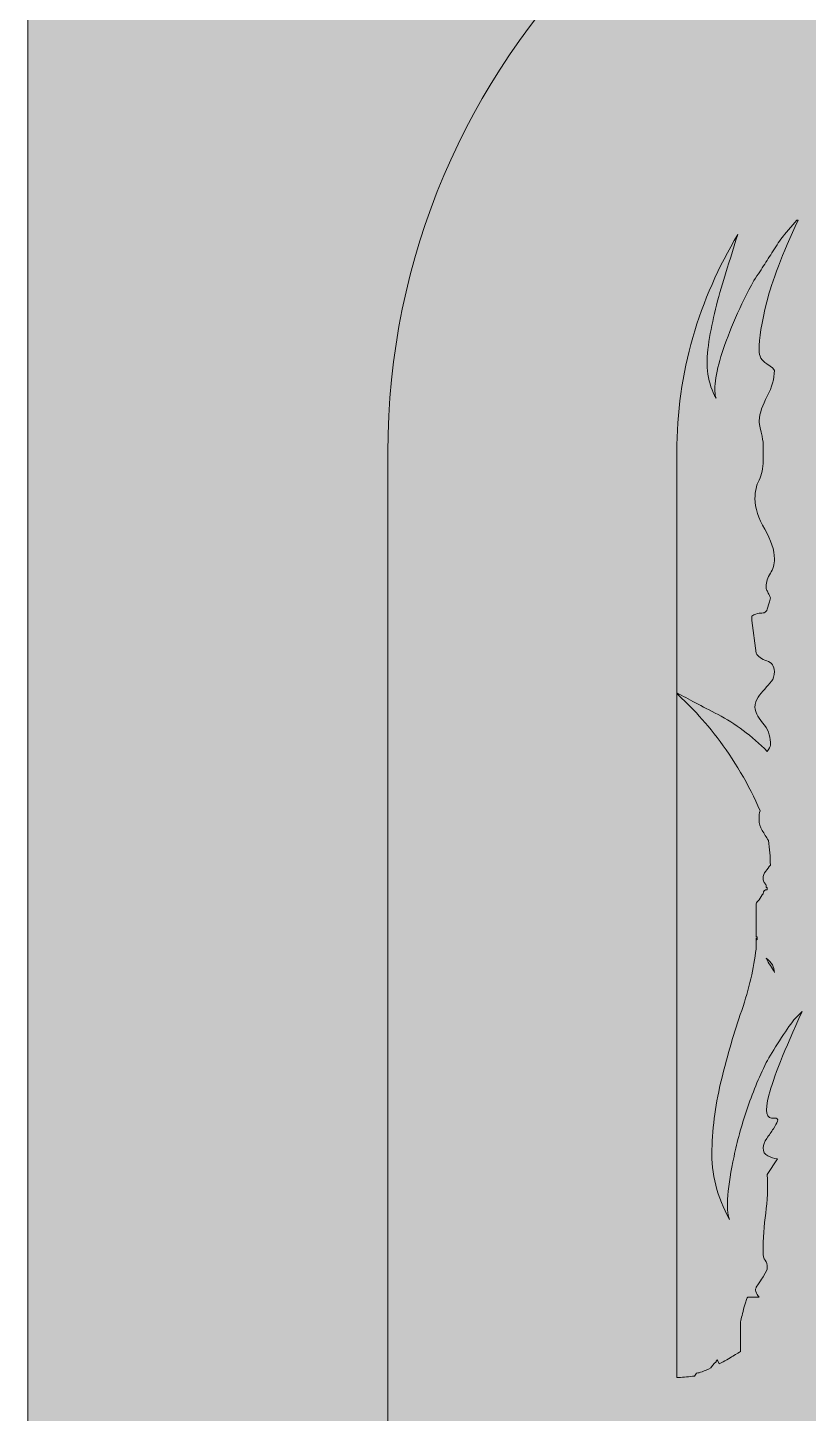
# Model space of a CAD drawing. Extents: x 885 to 2116, y -2379 to -620.
# Drawn here: x 884.8 to 951.8, y -799.1 to -680 of the extents above; entities that cross this region are included whole.
import ezdxf

# ---------------------------------------------------------------- set-up
doc = ezdxf.new("R2010")
doc.units = 0
doc.header["$MEASUREMENT"] = 0
doc.layers.add('Layer 1', color=7, linetype='Continuous')

# ---------------------------------------------------------------- blocks, each defined once
blk = doc.blocks.new('block 4')
at = {"layer": 'Layer 1', "true_color": 0x2e3543}
h = blk.add_hatch(color=159, dxfattribs=at)
h.dxf.hatch_style = 2
h.paths.add_polyline_path([(2116.11, -2379.24), (884.79, -2379.24), (884.79, -620.21), (2116.11, -620.21)])
at = {"layer": 'Layer 1', "lineweight": 0}
blk.add_lwpolyline([(2116.11, -2379.24), (884.79, -2379.24), (884.79, -620.21), (2116.11, -620.21), (2116.11, -2379.24)], dxfattribs=at)
blk = doc.blocks.new('block 3')
at = {"layer": 'Layer 1'}
blk.add_blockref('block 4', (0, 0), dxfattribs=at)
blk = doc.blocks.new('block 5')
at = {"layer": 'Layer 1', "lineweight": 0}
for points, knots in [([(2085.86, -929.01), (2085.63, -928.87), (2085.41, -928.75), (2085.18, -928.61), (2085.18, -928.61), (2085.18, -716.49), (2085.18, -716.49), (2085.18, -682.75), (2057.73, -655.31), (2024, -655.31), (2024, -655.31), (976.9, -655.31), (976.9, -655.31), (943.16, -655.31), (915.72, -682.75), (915.72, -716.49), (915.72, -716.49), (915.72, -928.61), (915.72, -928.61), (915.49, -928.75), (915.27, -928.87), (915.04, -929.01), (915.04, -929.01), (915.28, -929.05), (915.72, -929.14), (915.72, -929.14), (915.72, -2282.96), (915.72, -2282.96), (915.72, -2316.7), (943.16, -2344.14), (976.9, -2344.14), (976.9, -2344.14), (2024, -2344.14), (2024, -2344.14), (2057.73, -2344.14), (2085.18, -2316.7), (2085.18, -2282.96), (2085.18, -2282.96), (2085.18, -929.14), (2085.18, -929.14), (2085.62, -929.05), (2085.86, -929.01), (2085.86, -929.01)], [0, 0, 0, 0, 1, 1, 1, 2, 2, 2, 3, 3, 3, 4, 4, 4, 5, 5, 5, 6, 6, 6, 7, 7, 7, 8, 8, 8, 9, 9, 9, 10, 10, 10, 11, 11, 11, 12, 12, 12, 13, 13, 13, 14, 14, 14, 14]), ([(943.92, -711.83), (943.8, -711.54), (943.78, -711.04), (943.87, -710.34), (943.96, -709.63), (944.15, -708.83), (944.44, -707.91), (944.74, -707.01), (945.12, -706.01), (945.59, -704.92), (946.06, -703.84), (946.59, -702.77), (947.17, -701.71), (947.53, -701.18), (947.83, -700.71), (948.1, -700.3), (948.36, -699.89), (948.64, -699.45), (948.93, -698.98), (949.23, -698.51), (949.52, -698.1), (949.81, -697.75), (949.81, -697.75), (950.87, -696.52), (950.87, -696.52), (950.87, -696.52), (950.96, -696.52), (950.96, -696.52), (949.61, -699.45), (948.71, -701.8), (948.27, -703.56), (947.83, -705.32), (947.61, -706.7), (947.61, -707.69), (947.61, -708.22), (947.83, -708.62), (948.27, -708.88), (948.71, -709.15), (948.93, -709.34), (948.93, -709.45), (948.93, -710.16), (948.73, -710.89), (948.32, -711.66), (947.91, -712.42), (947.67, -713.12), (947.61, -713.77), (947.61, -713.88), (947.67, -714.21), (947.79, -714.74), (947.91, -715.26), (947.96, -715.59), (947.96, -715.71), (947.96, -715.71), (947.96, -717.2), (947.96, -717.2), (947.96, -717.85), (947.85, -718.4), (947.61, -718.87), (947.38, -719.34), (947.26, -719.87), (947.26, -720.46), (947.26, -721.28), (947.54, -722.16), (948.1, -723.1), (948.65, -724.04), (948.93, -724.89), (948.93, -725.65), (948.93, -726.12), (948.81, -726.53), (948.58, -726.88), (948.35, -727.23), (948.23, -727.62), (948.23, -728.03), (948.23, -728.26), (948.26, -728.38), (948.32, -728.38), (948.32, -728.44), (948.36, -728.54), (948.45, -728.69), (948.54, -728.83), (948.58, -728.94), (948.58, -729), (948.46, -729.47), (948.38, -729.79), (948.32, -729.96), (948.26, -730.14), (948.17, -730.24), (948.05, -730.27), (947.93, -730.3), (947.79, -730.32), (947.61, -730.32), (947.44, -730.32), (947.23, -730.4), (947, -730.58), (947, -730.58), (947, -730.93), (947, -730.93), (947, -730.93), (947.35, -733.75), (947.35, -733.75), (947.53, -734.04), (947.83, -734.26), (948.27, -734.41), (948.71, -734.56), (948.93, -734.86), (948.93, -735.33), (948.93, -735.68), (948.84, -735.96), (948.67, -736.17), (948.49, -736.38), (948.3, -736.59), (948.1, -736.83), (947.89, -737.06), (947.7, -737.3), (947.53, -737.53), (947.35, -737.77), (947.26, -738.06), (947.26, -738.41), (947.26, -738.76), (947.48, -739.2), (947.92, -739.73), (948.36, -740.26), (948.58, -740.82), (948.58, -741.41), (948.58, -741.41), (948.58, -741.67), (948.58, -741.67), (948.58, -741.79), (948.49, -741.96), (948.32, -742.2), (946.97, -740.85), (945.56, -739.79), (944.09, -739.03), (942.69, -738.3), (941.51, -737.68), (940.54, -737.17), (940.54, -737.17), (940.54, -716.49), (940.54, -716.49), (940.54, -709.64), (942.48, -703.25), (945.78, -697.77), (945.38, -699.06), (944.97, -700.35), (944.58, -701.62), (943.96, -703.62), (943.52, -705.51), (943.26, -707.3), (942.99, -709.09), (943.21, -710.6), (943.92, -711.83)], [0, 0, 0, 0, 1, 1, 1, 2, 2, 2, 3, 3, 3, 4, 4, 4, 5, 5, 5, 6, 6, 6, 7, 7, 7, 8, 8, 8, 9, 9, 9, 10, 10, 10, 11, 11, 11, 12, 12, 12, 13, 13, 13, 14, 14, 14, 15, 15, 15, 16, 16, 16, 17, 17, 17, 18, 18, 18, 19, 19, 19, 20, 20, 20, 21, 21, 21, 22, 22, 22, 23, 23, 23, 24, 24, 24, 25, 25, 25, 26, 26, 26, 27, 27, 27, 28, 28, 28, 29, 29, 29, 30, 30, 30, 31, 31, 31, 32, 32, 32, 33, 33, 33, 34, 34, 34, 35, 35, 35, 36, 36, 36, 37, 37, 37, 38, 38, 38, 39, 39, 39, 40, 40, 40, 41, 41, 41, 42, 42, 42, 43, 43, 43, 44, 44, 44, 45, 45, 45, 46, 46, 46, 47, 47, 47, 48, 48, 48, 49, 49, 49, 50, 50, 50, 50]), ([(948.93, -773.71), (949.17, -773.71), (949.26, -773.79), (949.2, -773.97), (949.14, -774.15), (949.02, -774.37), (948.84, -774.63), (948.67, -774.89), (948.48, -775.17), (948.27, -775.47), (948.07, -775.76), (947.96, -776.03), (947.96, -776.26), (947.96, -776.61), (948.1, -776.85), (948.36, -776.97), (948.63, -777.08), (948.9, -777.17), (949.2, -777.23), (949.2, -777.23), (948.32, -778.55), (948.32, -778.55), (948.38, -779.72), (948.33, -780.84), (948.18, -781.89), (948.04, -782.95), (947.96, -784.07), (947.96, -785.24), (947.96, -785.53), (948.02, -785.77), (948.14, -785.94), (948.26, -786.12), (948.32, -786.32), (948.32, -786.56), (948.32, -786.56), (948.32, -786.73), (948.32, -786.73), (948.32, -786.73), (947.96, -787.35), (947.96, -787.35), (947.91, -787.47), (947.79, -787.64), (947.61, -787.88), (947.44, -788.11), (947.35, -788.26), (947.35, -788.32), (947.29, -788.44), (947.31, -788.58), (947.39, -788.76), (947.48, -788.93), (947.55, -789.05), (947.61, -789.11), (947.61, -789.11), (946.65, -789.11), (946.65, -789.11), (946.59, -789.11), (946.48, -789.39), (946.34, -789.95), (946.19, -790.5), (946.09, -790.93), (946.03, -791.22), (946.03, -791.22), (946.03, -793.78), (946.03, -793.78), (945.91, -793.83), (945.69, -793.97), (945.37, -794.17), (945.05, -794.38), (944.65, -794.6), (944.18, -794.83), (944.18, -794.83), (944.01, -794.48), (944.01, -794.48), (944.01, -794.54), (943.99, -794.57), (943.96, -794.57), (943.93, -794.57), (943.92, -794.6), (943.92, -794.66), (943.68, -794.89), (943.53, -795.07), (943.48, -795.18), (942.89, -795.48), (942.48, -795.63), (942.25, -795.63), (942.25, -795.63), (942.07, -795.89), (942.07, -795.89), (941.6, -795.95), (941.14, -795.99), (940.7, -796.02), (940.64, -796.02), (940.6, -796), (940.54, -796), (940.54, -796), (940.54, -737.22), (940.54, -737.22), (940.93, -737.57), (941.4, -738.03), (941.98, -738.63), (942.63, -739.31), (943.3, -740.1), (944.01, -741.01), (944.71, -741.92), (945.38, -742.92), (946.03, -744), (946.67, -745.09), (947.23, -746.19), (947.7, -747.3), (947.64, -747.48), (947.61, -747.74), (947.61, -748.09), (947.61, -748.39), (947.7, -748.68), (947.88, -748.98), (948.05, -749.27), (948.23, -749.56), (948.41, -749.85), (948.46, -750.21), (948.51, -750.56), (948.54, -750.91), (948.57, -751.26), (948.58, -751.61), (948.58, -751.97), (948.46, -752.14), (948.33, -752.32), (948.18, -752.5), (948.04, -752.67), (947.96, -752.88), (947.96, -753.11), (947.96, -753.29), (947.99, -753.41), (948.05, -753.46), (948.11, -753.52), (948.17, -753.61), (948.23, -753.73), (948.23, -753.73), (948.23, -753.9), (948.23, -753.9), (948.23, -753.9), (948.32, -753.9), (948.32, -753.9), (948.32, -753.9), (948.32, -754.08), (948.32, -754.08), (948.08, -754.08), (947.96, -754.2), (947.96, -754.43), (947.85, -754.55), (947.73, -754.73), (947.61, -754.96), (947.5, -755.08), (947.41, -755.19), (947.35, -755.31), (947.35, -755.31), (947.35, -758.17), (947.35, -758.17), (947.37, -758.15), (947.38, -758.13), (947.44, -758.13), (947.44, -758.13), (947.44, -758.39), (947.44, -758.39), (947.38, -758.33), (947.37, -758.3), (947.35, -758.26), (947.35, -758.26), (947.35, -758.83), (947.35, -758.83), (947.35, -758.83), (947.35, -759.18), (947.35, -759.18), (947.17, -760.83), (946.76, -762.59), (946.12, -764.46), (945.47, -766.34), (944.9, -768.3), (944.4, -770.32), (943.9, -772.34), (943.62, -774.38), (943.56, -776.44), (943.51, -778.49), (944.01, -780.49), (945.06, -782.42), (944.89, -782.01), (944.84, -781.32), (944.93, -780.35), (945.02, -779.39), (945.19, -778.27), (945.46, -777.01), (945.72, -775.75), (946.09, -774.41), (946.56, -773), (947.03, -771.6), (947.58, -770.25), (948.23, -768.95), (948.52, -768.43), (948.9, -767.8), (949.37, -767.06), (949.84, -766.33), (950.25, -765.73), (950.61, -765.26), (950.72, -765.14), (950.84, -765.03), (950.96, -764.91), (951.07, -764.79), (951.19, -764.67), (951.31, -764.55), (949.78, -767.9), (948.83, -770.29), (948.45, -771.73), (948.07, -773.17), (948.23, -773.83), (948.93, -773.71)], [0, 0, 0, 0, 1, 1, 1, 2, 2, 2, 3, 3, 3, 4, 4, 4, 5, 5, 5, 6, 6, 6, 7, 7, 7, 8, 8, 8, 9, 9, 9, 10, 10, 10, 11, 11, 11, 12, 12, 12, 13, 13, 13, 14, 14, 14, 15, 15, 15, 16, 16, 16, 17, 17, 17, 18, 18, 18, 19, 19, 19, 20, 20, 20, 21, 21, 21, 22, 22, 22, 23, 23, 23, 24, 24, 24, 25, 25, 25, 26, 26, 26, 27, 27, 27, 28, 28, 28, 29, 29, 29, 30, 30, 30, 31, 31, 31, 32, 32, 32, 33, 33, 33, 34, 34, 34, 35, 35, 35, 36, 36, 36, 37, 37, 37, 38, 38, 38, 39, 39, 39, 40, 40, 40, 41, 41, 41, 42, 42, 42, 43, 43, 43, 44, 44, 44, 45, 45, 45, 46, 46, 46, 47, 47, 47, 48, 48, 48, 49, 49, 49, 50, 50, 50, 51, 51, 51, 52, 52, 52, 53, 53, 53, 54, 54, 54, 55, 55, 55, 56, 56, 56, 57, 57, 57, 58, 58, 58, 59, 59, 59, 60, 60, 60, 61, 61, 61, 62, 62, 62, 63, 63, 63, 64, 64, 64, 65, 65, 65, 66, 66, 66, 67, 67, 67, 68, 68, 68, 69, 69, 69, 70, 70, 70, 71, 71, 71, 71]), ([(948.93, -761.21), (948.81, -760.98), (948.7, -760.77), (948.58, -760.59), (948.46, -760.42), (948.35, -760.21), (948.23, -759.98), (948.7, -760.33), (948.93, -760.74), (948.93, -761.21)], [0, 0, 0, 0, 1, 1, 1, 2, 2, 2, 3, 3, 3, 3])]:
    blk.add_open_spline(points, degree=3, knots=knots, dxfattribs=at)
blk = doc.blocks.new('block 2')
at = {"layer": 'Layer 1'}
for name in ['block 3', 'block 5']:
    blk.add_blockref(name, (0, 0), dxfattribs=at)

msp = doc.modelspace()

# ---------------------------------------------------------------- block references
at = {"layer": 'Layer 1'}
msp.add_blockref('block 2', (0, 0), dxfattribs=at)

doc.saveas('drawing.dxf')
